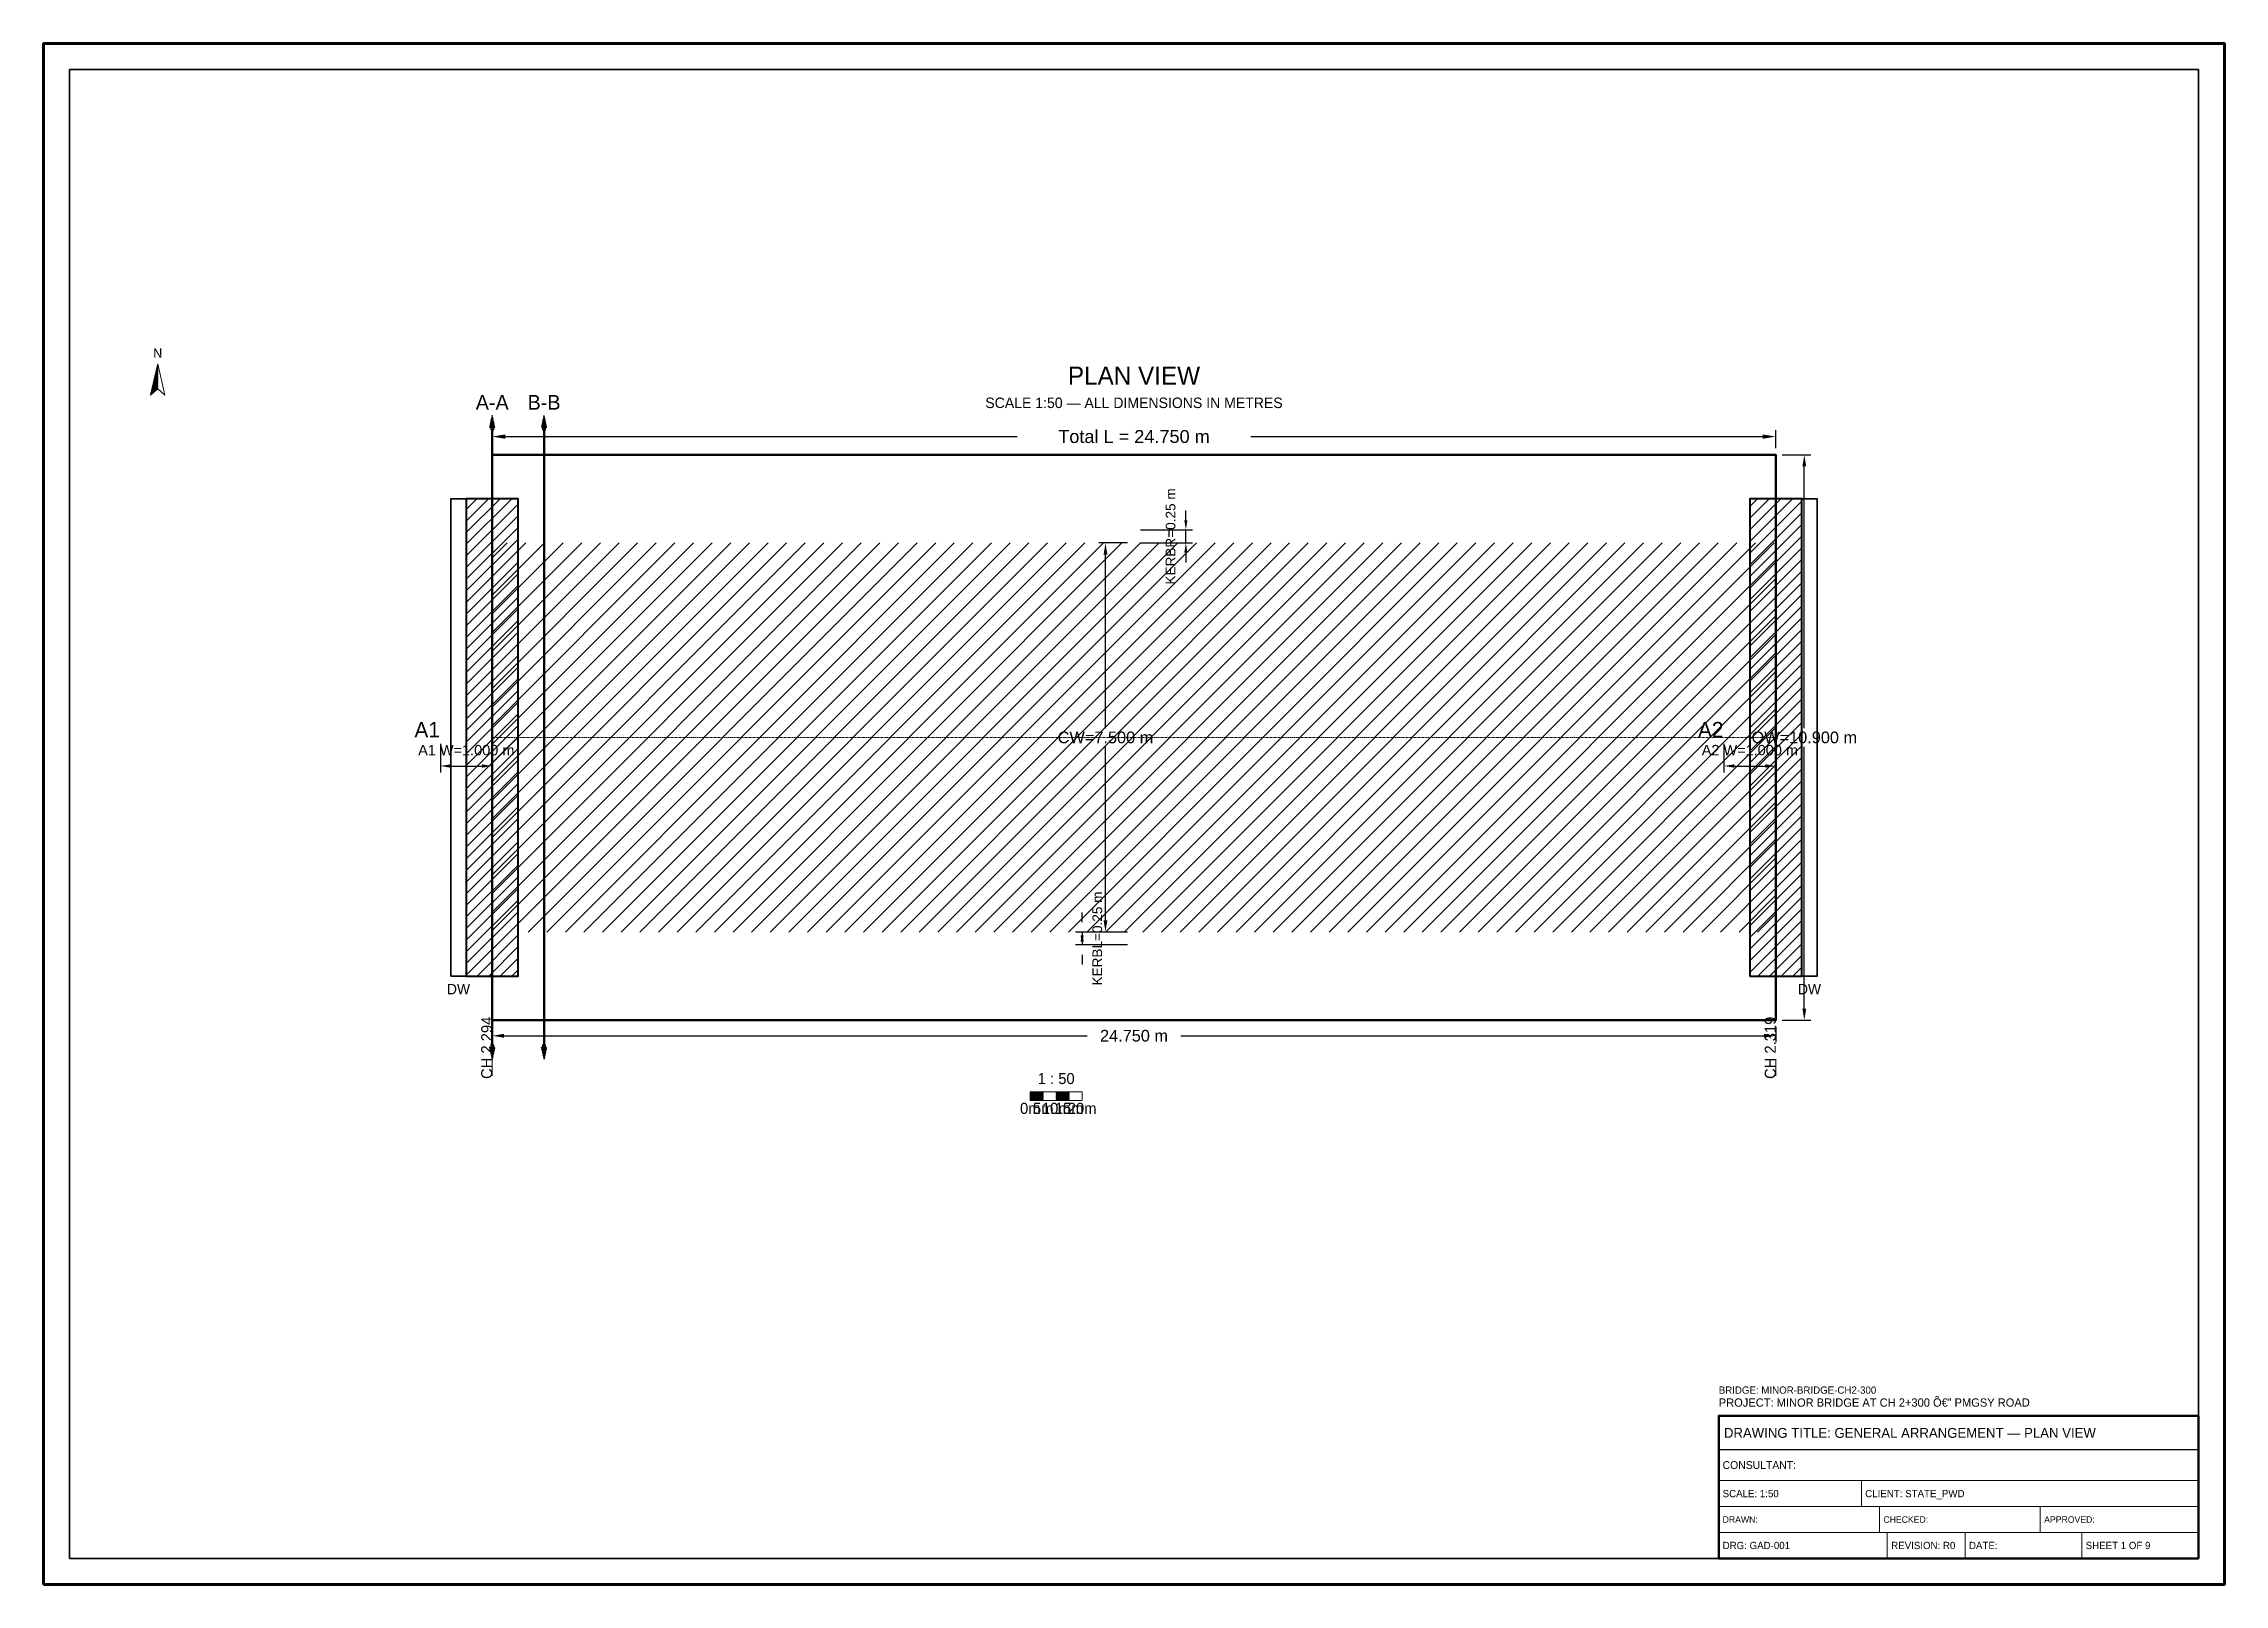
# Model space of a CAD drawing. Header units: metres. Extents: x 0 to 841, y 0 to 594.
import ezdxf
from ezdxf.enums import TextEntityAlignment as Align

# ---------------------------------------------------------------- set-up
doc = ezdxf.new("R2010")
doc.units = ezdxf.units.M
doc.linetypes.add('CENTER', pattern=[1.5, 0.75, -0.25, 0.25, -0.25])
doc.linetypes.add('DASHED', pattern=[0.5, 0.375, -0.125])
for name, color, linetype, lineweight in [('BORDER-INNER', 7, 'Continuous', 35), ('BORDER-OUTER', 7, 'Continuous', 70), ('CIVIL-CHAINAGE', 7, 'Continuous', 18), ('DIM-CHAINAGE', 3, 'Continuous', 18), ('DIM-LINEAR', 3, 'Continuous', 18), ('STRUC-CENTRE', 6, 'CENTER', 18), ('STRUC-HATCHING', 8, 'Continuous', 18), ('STRUC-OUTLINE', 1, 'Continuous', 50), ('STRUC-SECTION', 2, 'Continuous', 35), ('SUB-ABUT', 3, 'Continuous', 35), ('SUB-DIRT-WALL', 3, 'Continuous', 35), ('SUPER-DECK', 2, 'Continuous', 50), ('SYM-NORTHARROW', 7, 'Continuous', 18), ('SYM-SCALE', 7, 'Continuous', 13), ('TEXT-GENERAL', 7, 'Continuous', 18), ('TEXT-HEADER', 7, 'Continuous', 25), ('TEXT-SPEC', 7, 'Continuous', 13), ('TEXT-TITLE', 7, 'Continuous', 25), ('TITLEBLK-BOX', 7, 'Continuous', 50), ('TITLEBLK-TEXT', 7, 'Continuous', 18)]:
    doc.layers.add(name, color=color, linetype=linetype, lineweight=lineweight)
doc.styles.add('BRIDGE_STD', font='Arial.ttf')
doc.dimstyles.new('pmb100', dxfattribs={"dimtxt": 2.5, "dimasz": 0.9375, "dimexe": 2.5, "dimexo": 2.5, "dimtad": 0, "dimtih": 1, "dimdec": 0, "dimtxsty": 'BRIDGE_STD', "dimcen": 2.5, "dimazin": 3, "dimtfac": 1, "dimtmove": 0, "dimatfit": 3})

msp = doc.modelspace()

# ---------------------------------------------------------------- hatches: boundary and pattern name
at = {"layer": 'STRUC-HATCHING'}
h = msp.add_hatch(dxfattribs=at)
h.set_pattern_fill('ANSI31', scale=1.6)
h.paths.add_polyline_path([(173, 251.5), (668, 251.5), (668, 401.5), (173, 401.5)])
at = {"layer": 'STRUC-SECTION'}
h = msp.add_hatch(dxfattribs=at)
h.set_pattern_fill('SOLID')
h.paths.add_polyline_path([(171.95, 445.95), (174.05, 445.95), (173, 450.75)])
h = msp.add_hatch(dxfattribs=at)
h.set_pattern_fill('SOLID')
h.paths.add_polyline_path([(191.95, 445.95), (194.05, 445.95), (193, 450.75)])
h = msp.add_hatch(dxfattribs=at)
h.set_pattern_fill('SOLID')
h.paths.add_polyline_path([(171.95, 207.05), (174.05, 207.05), (173, 202.25)])
h = msp.add_hatch(dxfattribs=at)
h.set_pattern_fill('SOLID')
h.paths.add_polyline_path([(191.95, 207.05), (194.05, 207.05), (193, 202.25)])
at = {"layer": 'SUB-ABUT'}
h = msp.add_hatch(dxfattribs=at)
h.set_pattern_fill('ANSI31')
h.paths.add_polyline_path([(163, 234.5), (183, 234.5), (183, 418.5), (163, 418.5)])
h = msp.add_hatch(dxfattribs=at)
h.set_pattern_fill('ANSI31')
h.paths.add_polyline_path([(658, 234.5), (678, 234.5), (678, 418.5), (658, 418.5)])
at = {"layer": 'SYM-NORTHARROW'}
h = msp.add_hatch(dxfattribs=at)
h.set_pattern_fill('SOLID')
h.paths.add_polyline_path([(44, 470.5), (41.2, 458.5), (44, 460.9)])
at = {"layer": 'SYM-SCALE'}
h = msp.add_hatch(dxfattribs=at)
h.set_pattern_fill('SOLID')
h.paths.add_polyline_path([(380.5, 186.5), (385.5, 186.5), (385.5, 189.9), (380.5, 189.9)])
h = msp.add_hatch(dxfattribs=at)
h.set_pattern_fill('SOLID')
h.paths.add_polyline_path([(390.5, 186.5), (395.5, 186.5), (395.5, 189.9), (390.5, 189.9)])

# ---------------------------------------------------------------- linework, layer by layer
at = {"layer": 'BORDER-INNER'}
msp.add_lwpolyline([(10, 10), (831, 10), (831, 584), (10, 584), (10, 10)], dxfattribs=at)
at = {"layer": 'BORDER-OUTER'}
msp.add_lwpolyline([(0, 0), (841, 0), (841, 594), (0, 594), (0, 0)], dxfattribs=at)
at = {"layer": 'CIVIL-CHAINAGE'}
for p, q in [((173, 202.5), (173, 196.12)), ((668, 202.5), (668, 196.12))]:
    msp.add_line(p, q, dxfattribs=at)
at = {"layer": 'STRUC-CENTRE'}
msp.add_line((173, 326.5), (668, 326.5), dxfattribs=at)
at = {"layer": 'STRUC-OUTLINE', "lineweight": 50}
msp.add_lwpolyline([(173, 217.5), (173, 435.5), (668, 435.5), (668, 217.5), (173, 217.5)], dxfattribs=at)
at = {"layer": 'STRUC-SECTION', "color": 1, "linetype": 'DASHED', "lineweight": 50}
for p, q in [((173, 445.5), (173, 207.5)), ((193, 445.5), (193, 207.5))]:
    msp.add_line(p, q, dxfattribs=at)
at = {"layer": 'STRUC-SECTION', "color": 1}
for points in [[(172.55, 445.05), (173.45, 445.05), (173.45, 445.95), (172.55, 445.95), (172.55, 445.05)], [(192.55, 445.05), (193.45, 445.05), (193.45, 445.95), (192.55, 445.95), (192.55, 445.05)], [(172.55, 207.05), (173.45, 207.05), (173.45, 207.95), (172.55, 207.95), (172.55, 207.05)], [(192.55, 207.05), (193.45, 207.05), (193.45, 207.95), (192.55, 207.95), (192.55, 207.05)]]:
    msp.add_lwpolyline(points, dxfattribs=at)
at = {"layer": 'SUB-ABUT', "lineweight": 40}
for points in [[(163, 234.5), (183, 234.5), (183, 418.5), (163, 418.5), (163, 234.5)], [(658, 234.5), (678, 234.5), (678, 418.5), (658, 418.5), (658, 234.5)]]:
    msp.add_lwpolyline(points, dxfattribs=at)
at = {"layer": 'SUB-DIRT-WALL', "lineweight": 35}
for points in [[(157, 234.5), (163, 234.5), (163, 418.5), (157, 418.5), (157, 234.5)], [(678, 234.5), (684, 234.5), (684, 418.5), (678, 418.5), (678, 234.5)]]:
    msp.add_lwpolyline(points, dxfattribs=at)
at = {"layer": 'SUPER-DECK', "lineweight": 30}
msp.add_lwpolyline([(173, 217.5), (173, 435.5), (668, 435.5), (668, 217.5), (173, 217.5)], dxfattribs=at)
at = {"layer": 'SYM-NORTHARROW'}
msp.add_lwpolyline([(44, 470.5), (41.2, 458.5), (44, 460.9), (46.8, 458.5), (44, 470.5)], dxfattribs=at)
at = {"layer": 'SYM-SCALE'}
msp.add_lwpolyline([(380.5, 186.5), (400.5, 186.5), (400.5, 189.9), (380.5, 189.9), (380.5, 186.5)], dxfattribs=at)
at = {"layer": 'TITLEBLK-BOX', "lineweight": 50}
msp.add_lwpolyline([(646, 10), (831, 10), (831, 65), (646, 65), (646, 10)], dxfattribs=at)
at = {"layer": 'TITLEBLK-BOX', "lineweight": 30}
msp.add_lwpolyline([(646, 52), (831, 52), (831, 65), (646, 65), (646, 52)], dxfattribs=at)
at = {"layer": 'TITLEBLK-BOX', "lineweight": 18}
for points in [[(646, 40), (831, 40), (831, 52), (646, 52), (646, 40)], [(646, 30), (701, 30), (701, 40), (646, 40), (646, 30)], [(701, 30), (831, 30), (831, 40), (701, 40), (701, 30)], [(646, 20), (708, 20), (708, 30), (646, 30), (646, 20)], [(708, 20), (770, 20), (770, 30), (708, 30), (708, 20)], [(770, 20), (831, 20), (831, 30), (770, 30), (770, 20)], [(646, 10), (711, 10), (711, 20), (646, 20), (646, 10)], [(711, 10), (741, 10), (741, 20), (711, 20), (711, 10)], [(741, 10), (786, 10), (786, 20), (741, 20), (741, 10)], [(786, 10), (831, 10), (831, 20), (786, 20), (786, 10)]]:
    msp.add_lwpolyline(points, dxfattribs=at)

# ---------------------------------------------------------------- texts
at = {"layer": 'DIM-CHAINAGE'}
for s, p in [('CH 2.294', (173, 194.85)), ('CH 2.319', (668, 194.85))]:
    msp.add_text(s, height=4.25, rotation=90, dxfattribs=at).set_placement(p)
at = {"layer": 'SYM-NORTHARROW'}
msp.add_text('N', height=3.6, dxfattribs=at).set_placement((44, 472.9), align=Align.CENTER)
at = {"layer": 'TEXT-GENERAL'}
for s, p in [('A1', (143, 326.5)), ('A2', (638, 326.5))]:
    msp.add_text(s, height=6, dxfattribs=at).set_placement(p)
for s, p in [('1 : 50', (390.5, 192.88)), ('0m', (380.5, 181.4)), ('5m', (385.5, 181.4)), ('10m', (390.5, 181.4)), ('15m', (395.5, 181.4)), ('20m', (400.5, 181.4))]:
    msp.add_text(s, height=4.25, dxfattribs=at).set_placement(p, align=Align.CENTER)
at = {"layer": 'TEXT-HEADER'}
msp.add_text('PLAN VIEW', height=7, dxfattribs=at).set_placement((420.5, 462.5), align=Align.CENTER)
at = {"layer": 'TEXT-HEADER', "color": 1}
for s, p in [('A-A', (173, 452.85)), ('B-B', (193, 452.85))]:
    msp.add_text(s, height=5.7, dxfattribs=at).set_placement(p, align=Align.CENTER)
at = {"layer": 'TEXT-SPEC', "color": 8}
msp.add_text('SCALE 1:50 — ALL DIMENSIONS IN METRES', height=4.05, dxfattribs=at).set_placement((420.5, 453.5), align=Align.CENTER)
at = {"layer": 'TEXT-SPEC'}
for p in [(160, 227.5), (681, 227.5)]:
    msp.add_text('DW', height=4, dxfattribs=at).set_placement(p, align=Align.CENTER)
at = {"layer": 'TEXT-TITLE'}
for s, height, p in [('PROJECT: MINOR BRIDGE AT CH 2+300 â€” PMGSY ROAD', 3.2, (646, 68.5)), ('DRAWING TITLE: GENERAL ARRANGEMENT — PLAN VIEW', 3.8, (648, 56.5))]:
    msp.add_text(s, height=height, dxfattribs=at).set_placement(p)
at = {"layer": 'TITLEBLK-TEXT'}
for s, height, p in [('BRIDGE: MINOR-BRIDGE-CH2-300', 2.8, (646, 73.5)), ('CONSULTANT: ', 3, (647.5, 44.5)), ('SCALE: 1:50', 2.8, (647.5, 33.6)), ('CLIENT: STATE_PWD', 2.8, (702.5, 33.6)), ('DRAWN: ', 2.5, (647.5, 23.75)), ('CHECKED: ', 2.5, (709.5, 23.75)), ('APPROVED: ', 2.5, (771.5, 23.75)), ('DRG: GAD-001', 2.8, (647.5, 13.6)), ('REVISION: R0', 2.8, (712.5, 13.6)), ('DATE: ', 2.8, (742.5, 13.6)), ('SHEET 1 OF 9', 2.8, (787.5, 13.6))]:
    msp.add_text(s, height=height, dxfattribs=at).set_placement(p)

# ---------------------------------------------------------------- dimensions: what is measured, and where the dimension line sits
at = {"layer": 'DIM-LINEAR'}
for base, p1, p2, text, override in [((173, 442.5), (173, 435.5), (668, 435.5), 'Total L = 24.750 m', {"dimtxt": 5, "dimasz": 5, "dimgap": 2, "dimclrt": 3}), ((153, 315.5), (153, 326.5), (173, 326.5), 'A1 W=1.000 m', {"dimtxt": 4, "dimasz": 4, "dimgap": 1.6, "dimclrt": 3}), ((648, 315.5), (648, 326.5), (668, 326.5), 'A2 W=1.000 m', {"dimtxt": 4, "dimasz": 4, "dimgap": 1.6, "dimclrt": 3}), ((173, 211.5), (173, 217.5), (668, 217.5), '24.750 m', {"dimtxt": 4.5, "dimasz": 4.5, "dimgap": 1.8, "dimclrt": 3})]:
    msp.add_linear_dim(base=base, p1=p1, p2=p2, text=text, dimstyle='pmb100', override=override, dxfattribs=at).render()
for base, p1, p2, text, override in [((679, 217.5), (668, 217.5), (668, 435.5), 'OW=10.900 m', {"dimtxt": 4.5, "dimasz": 4.5, "dimgap": 1.8, "dimclrt": 3}), ((440.5, 401.5), (420.5, 401.5), (420.5, 406.5), 'KERBR=0.25 m', {"dimtxt": 3.75, "dimasz": 3.75, "dimgap": 1.5, "dimclrt": 3}), ((409.5, 251.5), (420.5, 251.5), (420.5, 401.5), 'CW=7.500 m', {"dimtxt": 4.5, "dimasz": 4.5, "dimgap": 1.8, "dimclrt": 3}), ((400.5, 251.5), (420.5, 251.5), (420.5, 246.5), 'KERBL=0.25 m', {"dimtxt": 3.75, "dimasz": 3.75, "dimgap": 1.5, "dimclrt": 3})]:
    msp.add_linear_dim(base=base, p1=p1, p2=p2, angle=90, text=text, dimstyle='pmb100', override=override, dxfattribs=at).render()

doc.saveas('drawing.dxf')
